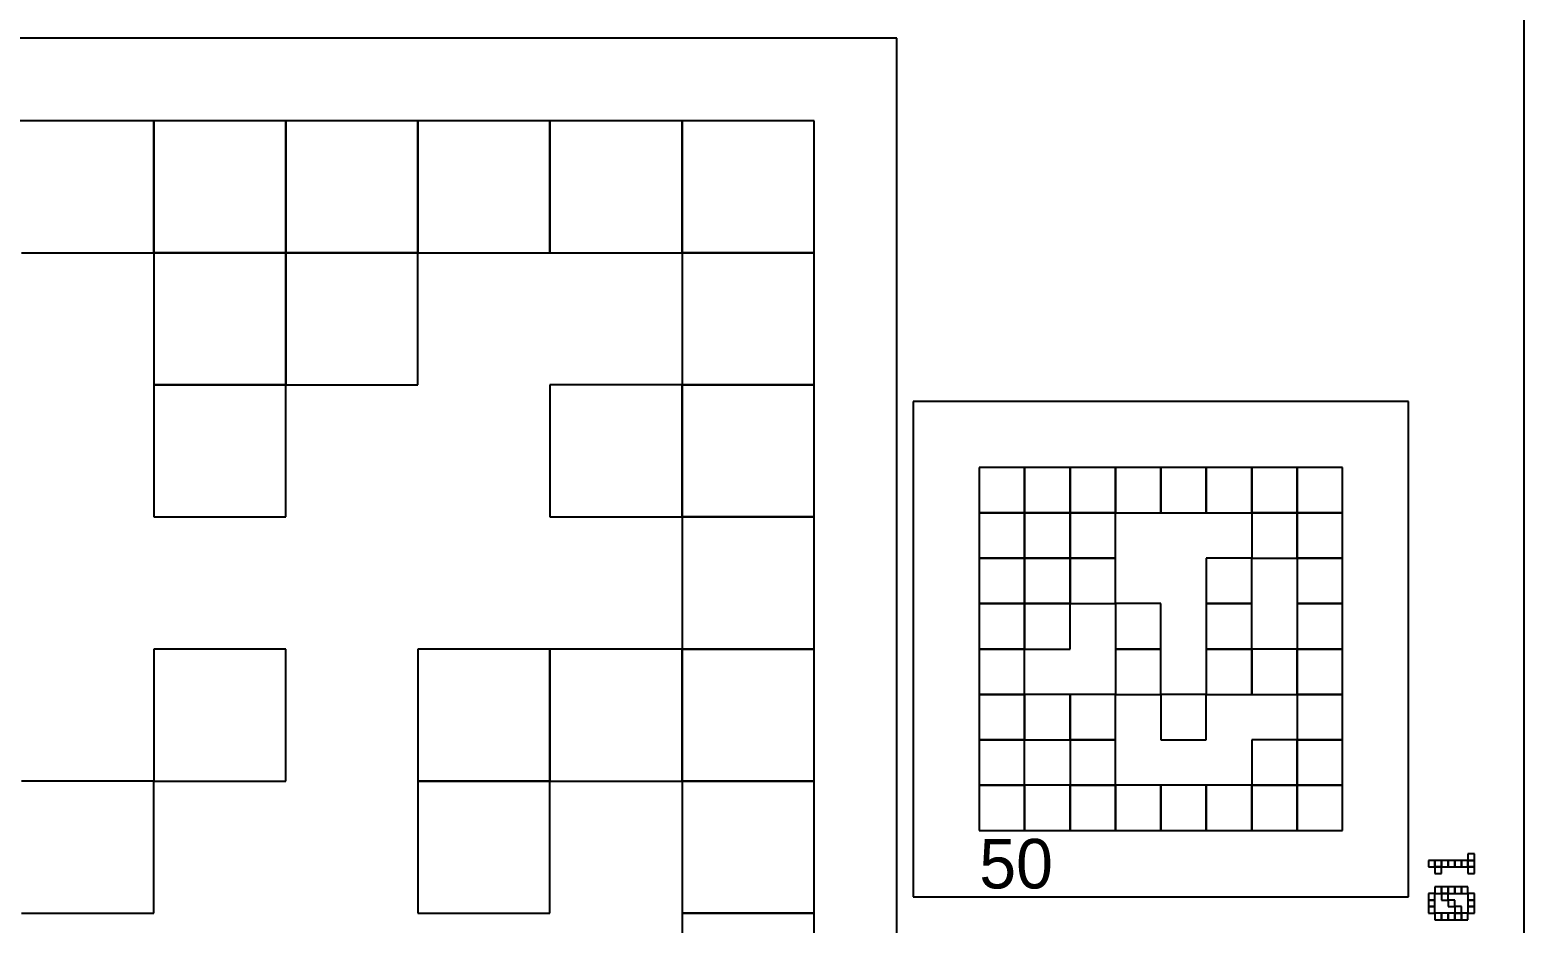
# Model space of a CAD drawing. Extents: x 0 to 490, y -8 to 329.
# Drawn here: x 399.5 to 490, y 58.4 to 112.5 of the extents above; entities that cross this region are included whole.
import ezdxf

# ---------------------------------------------------------------- set-up
doc = ezdxf.new("R2010")
doc.units = 0
for name, color, linetype in [('BLACK_POCKET', 7, 'CONTINUOUS'), ('BOARD_TEXT', 2, 'CONTINUOUS'), ('CUT', 1, 'CONTINUOUS'), ('LABEL', 3, 'CONTINUOUS'), ('QUIET_ZONE', 4, 'CONTINUOUS'), ('TAG_BOUNDARY', 8, 'CONTINUOUS')]:
    doc.layers.add(name, color=color, linetype=linetype)

msp = doc.modelspace()

# ---------------------------------------------------------------- linework, layer by layer
at = {"layer": 'BLACK_POCKET'}
for p, q in [((407, 107), (399, 107)), ((407, 99), (407, 107)), ((415, 107), (407, 107)), ((407, 107), (407, 99)), ((415, 99), (415, 107)), ((423, 107), (415, 107)), ((415, 107), (415, 99)), ((423, 99), (423, 107)), ((431, 107), (423, 107)), ((423, 107), (423, 99)), ((431, 99), (431, 107)), ((439, 107), (431, 107)), ((431, 107), (431, 99)), ((439, 99), (439, 107)), ((447, 107), (439, 107)), ((439, 107), (439, 99)), ((447, 99), (447, 107)), ((399, 99), (407, 99)), ((407, 99), (415, 99)), ((415, 99), (407, 99)), ((407, 99), (407, 91)), ((415, 99), (423, 99)), ((415, 91), (415, 99)), ((423, 99), (415, 99)), ((415, 99), (415, 91)), ((423, 99), (431, 99)), ((423, 91), (423, 99)), ((431, 99), (439, 99)), ((439, 99), (447, 99)), ((447, 99), (439, 99)), ((439, 99), (439, 91)), ((447, 91), (447, 99)), ((407, 91), (415, 91)), ((415, 91), (407, 91)), ((407, 91), (407, 83)), ((415, 91), (423, 91)), ((415, 83), (415, 91)), ((439, 91), (431, 91)), ((431, 91), (431, 83)), ((439, 91), (447, 91)), ((439, 83), (439, 91)), ((447, 91), (439, 91)), ((439, 91), (439, 83)), ((447, 83), (447, 91)), ((459.75, 86), (457, 86)), ((457, 86), (457, 83.25)), ((459.75, 83.25), (459.75, 86)), ((462.5, 86), (459.75, 86)), ((459.75, 86), (459.75, 83.25)), ((462.5, 83.25), (462.5, 86)), ((465.25, 86), (462.5, 86)), ((462.5, 86), (462.5, 83.25)), ((465.25, 83.25), (465.25, 86)), ((468, 86), (465.25, 86)), ((465.25, 86), (465.25, 83.25)), ((468, 83.25), (468, 86)), ((470.75, 86), (468, 86)), ((468, 86), (468, 83.25)), ((470.75, 83.25), (470.75, 86)), ((473.5, 86), (470.75, 86)), ((470.75, 86), (470.75, 83.25)), ((473.5, 83.25), (473.5, 86)), ((476.25, 86), (473.5, 86)), ((473.5, 86), (473.5, 83.25)), ((476.25, 83.25), (476.25, 86)), ((479, 86), (476.25, 86)), ((476.25, 86), (476.25, 83.25)), ((479, 83.25), (479, 86)), ((407, 83), (415, 83)), ((431, 83), (439, 83)), ((439, 83), (447, 83)), ((447, 83), (439, 83)), ((439, 83), (439, 75)), ((447, 75), (447, 83)), ((457, 83.25), (459.75, 83.25)), ((459.75, 83.25), (457, 83.25)), ((457, 83.25), (457, 80.5)), ((459.75, 83.25), (462.5, 83.25)), ((459.75, 80.5), (459.75, 83.25)), ((462.5, 83.25), (459.75, 83.25)), ((459.75, 83.25), (459.75, 80.5)), ((462.5, 83.25), (465.25, 83.25)), ((462.5, 80.5), (462.5, 83.25)), ((465.25, 83.25), (462.5, 83.25)), ((462.5, 83.25), (462.5, 80.5)), ((465.25, 83.25), (468, 83.25)), ((465.25, 80.5), (465.25, 83.25)), ((468, 83.25), (470.75, 83.25)), ((470.75, 83.25), (473.5, 83.25)), ((473.5, 83.25), (476.25, 83.25)), ((476.25, 83.25), (473.5, 83.25)), ((473.5, 83.25), (473.5, 80.5)), ((476.25, 83.25), (479, 83.25)), ((476.25, 80.5), (476.25, 83.25)), ((479, 83.25), (476.25, 83.25)), ((476.25, 83.25), (476.25, 80.5)), ((479, 80.5), (479, 83.25)), ((457, 80.5), (459.75, 80.5)), ((459.75, 80.5), (457, 80.5)), ((457, 80.5), (457, 77.75)), ((459.75, 80.5), (462.5, 80.5)), ((459.75, 77.75), (459.75, 80.5)), ((462.5, 80.5), (459.75, 80.5)), ((459.75, 80.5), (459.75, 77.75)), ((462.5, 80.5), (465.25, 80.5)), ((462.5, 77.75), (462.5, 80.5)), ((465.25, 80.5), (462.5, 80.5)), ((462.5, 80.5), (462.5, 77.75)), ((465.25, 77.75), (465.25, 80.5)), ((473.5, 80.5), (470.75, 80.5)), ((470.75, 80.5), (470.75, 77.75)), ((473.5, 80.5), (476.25, 80.5)), ((473.5, 77.75), (473.5, 80.5)), ((476.25, 80.5), (479, 80.5)), ((479, 80.5), (476.25, 80.5)), ((476.25, 80.5), (476.25, 77.75)), ((479, 77.75), (479, 80.5)), ((457, 77.75), (459.75, 77.75)), ((459.75, 77.75), (457, 77.75)), ((457, 77.75), (457, 75)), ((459.75, 77.75), (462.5, 77.75)), ((459.75, 75), (459.75, 77.75)), ((462.5, 77.75), (459.75, 77.75)), ((459.75, 77.75), (459.75, 75)), ((462.5, 77.75), (465.25, 77.75)), ((462.5, 75), (462.5, 77.75)), ((468, 77.75), (465.25, 77.75)), ((465.25, 77.75), (465.25, 75)), ((468, 75), (468, 77.75)), ((470.75, 77.75), (473.5, 77.75)), ((473.5, 77.75), (470.75, 77.75)), ((470.75, 77.75), (470.75, 75)), ((473.5, 75), (473.5, 77.75)), ((476.25, 77.75), (479, 77.75)), ((479, 77.75), (476.25, 77.75)), ((476.25, 77.75), (476.25, 75)), ((479, 75), (479, 77.75)), ((415, 75), (407, 75)), ((407, 75), (407, 67)), ((415, 67), (415, 75)), ((431, 75), (423, 75)), ((423, 75), (423, 67)), ((431, 67), (431, 75)), ((439, 75), (431, 75)), ((431, 75), (431, 67)), ((439, 75), (447, 75)), ((439, 67), (439, 75)), ((447, 75), (439, 75)), ((439, 75), (439, 67)), ((447, 67), (447, 75)), ((457, 75), (459.75, 75)), ((459.75, 75), (457, 75)), ((457, 75), (457, 72.25)), ((459.75, 75), (462.5, 75)), ((459.75, 72.25), (459.75, 75)), ((465.25, 75), (468, 75)), ((468, 75), (465.25, 75)), ((465.25, 75), (465.25, 72.25)), ((468, 72.25), (468, 75)), ((470.75, 75), (473.5, 75)), ((473.5, 75), (470.75, 75)), ((470.75, 75), (470.75, 72.25)), ((473.5, 72.25), (473.5, 75)), ((476.25, 75), (473.5, 75)), ((473.5, 75), (473.5, 72.25)), ((476.25, 75), (479, 75)), ((476.25, 72.25), (476.25, 75)), ((479, 75), (476.25, 75)), ((476.25, 75), (476.25, 72.25)), ((479, 72.25), (479, 75)), ((457, 72.25), (459.75, 72.25)), ((459.75, 72.25), (457, 72.25)), ((457, 72.25), (457, 69.5)), ((459.75, 69.5), (459.75, 72.25)), ((462.5, 72.25), (459.75, 72.25)), ((459.75, 72.25), (459.75, 69.5)), ((462.5, 69.5), (462.5, 72.25)), ((465.25, 72.25), (462.5, 72.25)), ((462.5, 72.25), (462.5, 69.5)), ((465.25, 72.25), (468, 72.25)), ((465.25, 69.5), (465.25, 72.25)), ((470.75, 72.25), (468, 72.25)), ((468, 72.25), (468, 69.5)), ((470.75, 72.25), (473.5, 72.25)), ((470.75, 69.5), (470.75, 72.25)), ((473.5, 72.25), (476.25, 72.25)), ((476.25, 72.25), (479, 72.25)), ((479, 72.25), (476.25, 72.25)), ((476.25, 72.25), (476.25, 69.5)), ((479, 69.5), (479, 72.25)), ((457, 69.5), (459.75, 69.5)), ((459.75, 69.5), (457, 69.5)), ((457, 69.5), (457, 66.75)), ((459.75, 69.5), (462.5, 69.5)), ((459.75, 66.75), (459.75, 69.5)), ((462.5, 69.5), (465.25, 69.5)), ((465.25, 69.5), (462.5, 69.5)), ((462.5, 69.5), (462.5, 66.75)), ((465.25, 66.75), (465.25, 69.5)), ((468, 69.5), (470.75, 69.5)), ((476.25, 69.5), (473.5, 69.5)), ((473.5, 69.5), (473.5, 66.75)), ((476.25, 69.5), (479, 69.5)), ((476.25, 66.75), (476.25, 69.5)), ((479, 69.5), (476.25, 69.5)), ((476.25, 69.5), (476.25, 66.75)), ((479, 66.75), (479, 69.5)), ((407, 67), (399, 67)), ((407, 67), (415, 67)), ((407, 59), (407, 67)), ((423, 67), (431, 67)), ((431, 67), (423, 67)), ((423, 67), (423, 59)), ((431, 67), (439, 67)), ((431, 59), (431, 67)), ((439, 67), (447, 67)), ((447, 67), (439, 67)), ((439, 67), (439, 59)), ((447, 59), (447, 67)), ((457, 66.75), (459.75, 66.75)), ((459.75, 66.75), (457, 66.75)), ((457, 66.75), (457, 64)), ((459.75, 64), (459.75, 66.75)), ((462.5, 66.75), (459.75, 66.75)), ((459.75, 66.75), (459.75, 64)), ((462.5, 66.75), (465.25, 66.75)), ((462.5, 64), (462.5, 66.75)), ((465.25, 66.75), (462.5, 66.75)), ((462.5, 66.75), (462.5, 64)), ((465.25, 64), (465.25, 66.75)), ((468, 66.75), (465.25, 66.75)), ((465.25, 66.75), (465.25, 64)), ((468, 64), (468, 66.75)), ((470.75, 66.75), (468, 66.75)), ((468, 66.75), (468, 64)), ((470.75, 64), (470.75, 66.75)), ((473.5, 66.75), (470.75, 66.75)), ((470.75, 66.75), (470.75, 64)), ((473.5, 66.75), (476.25, 66.75)), ((473.5, 64), (473.5, 66.75)), ((476.25, 66.75), (473.5, 66.75)), ((473.5, 66.75), (473.5, 64)), ((476.25, 66.75), (479, 66.75)), ((476.25, 64), (476.25, 66.75)), ((479, 66.75), (476.25, 66.75)), ((476.25, 66.75), (476.25, 64)), ((479, 64), (479, 66.75)), ((457, 64), (459.75, 64)), ((459.75, 64), (462.5, 64)), ((462.5, 64), (465.25, 64)), ((465.25, 64), (468, 64)), ((468, 64), (470.75, 64)), ((470.75, 64), (473.5, 64)), ((473.5, 64), (476.25, 64)), ((476.25, 64), (479, 64)), ((399, 59), (407, 59)), ((423, 59), (431, 59)), ((439, 59), (447, 59)), ((447, 59), (439, 59)), ((439, 59), (439, 51)), ((447, 51), (447, 59))]:
    msp.add_line(p, q, dxfattribs=at)
at = {"layer": 'BOARD_TEXT'}
for p, q in [((487, 62.6), (486.6, 62.6)), ((486.6, 62.6), (486.6, 62.2)), ((487, 62.2), (487, 62.6)), ((484.6, 62.2), (484.2, 62.2)), ((484.2, 62.2), (484.2, 61.8)), ((484.2, 61.8), (484.6, 61.8)), ((484.6, 61.8), (484.6, 62.2)), ((485, 62.2), (484.6, 62.2)), ((484.6, 62.2), (484.6, 61.8)), ((485, 61.8), (484.6, 61.8)), ((484.6, 61.8), (484.6, 61.4)), ((484.6, 61.8), (485, 61.8)), ((485, 61.8), (485, 62.2)), ((485.4, 62.2), (485, 62.2)), ((485, 62.2), (485, 61.8)), ((485, 61.4), (485, 61.8)), ((485, 61.8), (485.4, 61.8)), ((485.4, 61.8), (485.4, 62.2)), ((485.8, 62.2), (485.4, 62.2)), ((485.4, 62.2), (485.4, 61.8)), ((485.4, 61.8), (485.8, 61.8)), ((485.8, 61.8), (485.8, 62.2)), ((486.2, 62.2), (485.8, 62.2)), ((485.8, 62.2), (485.8, 61.8)), ((485.8, 61.8), (486.2, 61.8)), ((486.2, 61.8), (486.2, 62.2)), ((486.6, 62.2), (486.2, 62.2)), ((486.2, 62.2), (486.2, 61.8)), ((486.2, 61.8), (486.6, 61.8)), ((486.6, 61.8), (486.6, 62.2)), ((487, 62.2), (486.6, 62.2)), ((486.6, 62.2), (486.6, 61.8)), ((486.6, 62.2), (487, 62.2)), ((487, 61.8), (486.6, 61.8)), ((486.6, 61.8), (486.6, 61.4)), ((486.6, 61.8), (487, 61.8)), ((487, 61.8), (487, 62.2)), ((487, 61.4), (487, 61.8)), ((484.6, 61.4), (485, 61.4)), ((486.6, 61.4), (487, 61.4)), ((484.6, 60.2), (484.2, 60.2)), ((484.2, 60.2), (484.2, 59.8)), ((484.6, 59.8), (484.2, 59.8)), ((484.2, 59.8), (484.2, 59.4)), ((484.2, 59.8), (484.6, 59.8)), ((485, 60.6), (484.6, 60.6)), ((484.6, 60.6), (484.6, 60.2)), ((484.6, 59.8), (484.6, 60.2)), ((484.6, 60.2), (485, 60.2)), ((484.6, 59.4), (484.6, 59.8)), ((485, 60.2), (485, 60.6)), ((485.4, 60.6), (485, 60.6)), ((485, 60.6), (485, 60.2)), ((485.4, 60.2), (485, 60.2)), ((485, 60.2), (485, 59.8)), ((485, 60.2), (485.4, 60.2)), ((485, 59.8), (485.4, 59.8)), ((485.4, 60.2), (485.4, 60.6)), ((485.8, 60.6), (485.4, 60.6)), ((485.4, 60.6), (485.4, 60.2)), ((485.4, 59.8), (485.4, 60.2)), ((485.4, 60.2), (485.8, 60.2)), ((485.8, 59.8), (485.4, 59.8)), ((485.4, 59.8), (485.4, 59.4)), ((485.8, 60.2), (485.8, 60.6)), ((486.2, 60.6), (485.8, 60.6)), ((485.8, 60.6), (485.8, 60.2)), ((485.8, 60.2), (486.2, 60.2)), ((485.8, 59.4), (485.8, 59.8)), ((486.2, 60.2), (486.2, 60.6)), ((486.6, 60.6), (486.2, 60.6)), ((486.2, 60.6), (486.2, 60.2)), ((486.2, 60.2), (486.6, 60.2)), ((486.6, 60.2), (486.6, 60.6)), ((487, 60.2), (486.6, 60.2)), ((486.6, 60.2), (486.6, 59.8)), ((487, 59.8), (486.6, 59.8)), ((486.6, 59.8), (486.6, 59.4)), ((486.6, 59.8), (487, 59.8)), ((487, 59.8), (487, 60.2)), ((487, 59.4), (487, 59.8)), ((484.6, 59.4), (484.2, 59.4)), ((484.2, 59.4), (484.2, 59)), ((484.2, 59.4), (484.6, 59.4)), ((484.2, 59), (484.6, 59)), ((484.6, 59), (484.6, 59.4)), ((485, 59), (484.6, 59)), ((484.6, 59), (484.6, 58.6)), ((485, 58.6), (485, 59)), ((485.4, 59), (485, 59)), ((485, 59), (485, 58.6)), ((485.4, 59.4), (485.8, 59.4)), ((485.4, 58.6), (485.4, 59)), ((485.8, 59), (485.4, 59)), ((485.4, 59), (485.4, 58.6)), ((486.2, 59.4), (485.8, 59.4)), ((485.8, 59.4), (485.8, 59)), ((485.8, 58.6), (485.8, 59)), ((486.2, 59), (485.8, 59)), ((485.8, 59), (485.8, 58.6)), ((485.8, 59), (486.2, 59)), ((486.2, 59), (486.2, 59.4)), ((486.2, 58.6), (486.2, 59)), ((486.6, 59), (486.2, 59)), ((486.2, 59), (486.2, 58.6)), ((487, 59.4), (486.6, 59.4)), ((486.6, 59.4), (486.6, 59)), ((486.6, 59.4), (487, 59.4)), ((486.6, 58.6), (486.6, 59)), ((486.6, 59), (487, 59)), ((487, 59), (487, 59.4)), ((484.6, 58.6), (485, 58.6)), ((485, 58.6), (485.4, 58.6)), ((485.4, 58.6), (485.8, 58.6)), ((485.8, 58.6), (486.2, 58.6)), ((486.2, 58.6), (486.6, 58.6))]:
    msp.add_line(p, q, dxfattribs=at)
at = {"layer": 'CUT'}
msp.add_line((490, 0), (490, 150), dxfattribs=at)
at = {"layer": 'QUIET_ZONE'}
for p, q in [((452, 112), (378, 112)), ((452, 38), (452, 112)), ((483, 90), (453, 90)), ((453, 90), (453, 60)), ((483, 60), (483, 90)), ((453, 60), (483, 60))]:
    msp.add_line(p, q, dxfattribs=at)
at = {"layer": 'TAG_BOUNDARY'}
for p, q in [((447, 107), (383, 107)), ((447, 43), (447, 107)), ((479, 86), (457, 86)), ((457, 86), (457, 64)), ((479, 64), (479, 86)), ((457, 64), (479, 64))]:
    msp.add_line(p, q, dxfattribs=at)

# ---------------------------------------------------------------- texts
at = {"layer": 'LABEL'}
msp.add_text('50', height=3, dxfattribs=at).set_placement((457, 60.5))

doc.saveas('drawing.dxf')
